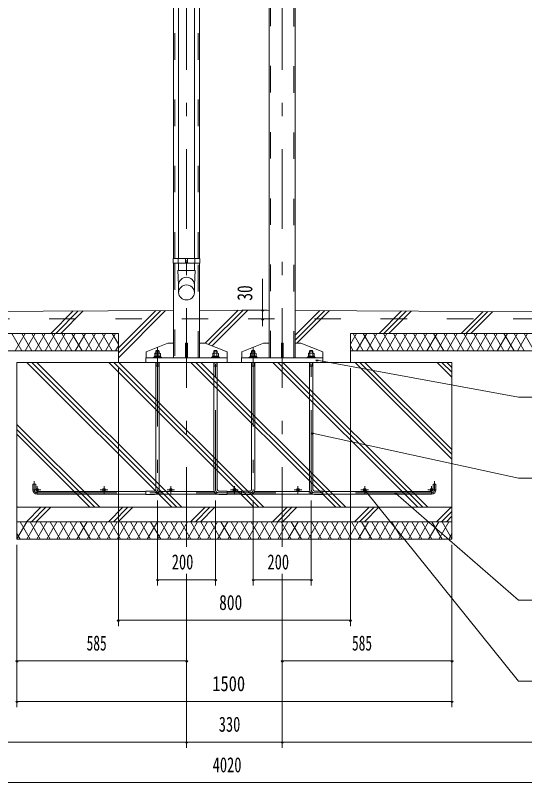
# Model space of a CAD drawing. Units: millimetres, scale not verified. Extents: x -31547 to 31550, y -14700 to 14700.
# Drawn here: x 18732 to 24877, y -4067 to 5198 of the extents above; entities that cross this region are included whole.
import ezdxf
from ezdxf.enums import TextEntityAlignment as Align

# ---------------------------------------------------------------- set-up
doc = ezdxf.new("R2010")
doc.units = ezdxf.units.MM
doc.header["$LTSCALE"] = 80
doc.linetypes.add('USER2', pattern=[10, 4, -6])
doc.linetypes.add('USER3', pattern=[24, 12, -5, 2, -5])
for name, color, linetype, lineweight in [('0-6_2-02BOLD', 7, 'Continuous', 18), ('0-7_2-12HIDDEN', 3, 'USER2', 18), ('0-8_2-22CENTER', 3, 'USER3', 18), ('0-9_2-42THIN', 4, 'Continuous', 18), ('0-A_2-52DIM', 3, 'Continuous', 18), ('0-B_2-62HATCH', 2, 'Continuous', 18)]:
    doc.layers.add(name, color=color, linetype=linetype, lineweight=lineweight)
doc.styles.add('ＭＳ ゴシック', font='')
doc.styles.get('ＭＳ ゴシック').set_extended_font_data('MS Gothic')

msp = doc.modelspace()

# ---------------------------------------------------------------- linework, layer by layer
at = {"layer": '0-6_2-02BOLD'}
for p, q in [((20701.08, 8497.9), (20701.08, 2260.9)), ((20893.61, 8497.9), (20893.61, 2260.9)), ((20641.41, 2260.9), (20641.41, 7787.41)), ((20953.26, 2260.9), (20953.26, 7787.41)), ((21796.42, 1063.9), (21796.42, 7787.41)), ((22108.27, 7787.41), (22108.27, 1063.9)), ((20695.51, 2204.9), (20695.51, 2260.9)), ((20786.66, 2260.9), (20786.66, 2204.9)), ((20797.34, 2232.9), (20786.66, 2232.9)), ((20797.34, 2232.9), (20808.01, 2232.9)), ((20808.01, 2260.9), (20808.01, 2204.9)), ((20899.16, 2204.9), (20899.16, 2260.9)), ((20641.41, 2204.9), (20641.4, 1063.9)), ((20701.06, 2115.78), (20701.06, 2204.9)), ((20893.55, 2204.9), (20893.55, 2115.78)), ((20953.26, 2204.9), (20953.25, 1063.9)), ((28409.83, 1602.9), (22108.25, 1634.25)), ((20807.83, 1063.9), (20807.83, 1238.9)), ((21962.83, 1238.9), (21962.83, 1063.9)), ((20430.16, 1082.45), (20430.16, 1114.29)), ((20464.5, 1114.29), (20464.5, 1082.45)), ((20468.33, 1142.98), (20468.33, 1117.45)), ((21126.33, 1142.98), (21168.33, 1142.98)), ((21130.15, 1114.29), (21130.15, 1082.45)), ((21164.5, 1082.45), (21164.5, 1114.29)), ((21285.75, 1063.9), (21285.75, 1133.9)), ((21463.9, 1133.9), (21463.9, 1063.9)), ((21623.33, 1142.98), (21581.33, 1142.98)), ((21585.15, 1114.29), (21585.15, 1082.45)), ((21619.5, 1082.45), (21619.5, 1114.29)), ((22323.33, 1142.98), (22281.33, 1142.98)), ((22285.15, 1114.29), (22285.15, 1082.45)), ((22319.5, 1082.45), (22319.5, 1114.29)), ((20307.34, 1007.9), (20307.34, 1063.9)), ((20436.83, 1071.95), (20447.33, 1082.45)), ((20457.83, 1082.45), (20447.33, 1071.95)), ((21136.82, 1082.45), (21147.33, 1071.95)), ((21157.82, 1071.95), (21147.33, 1082.45)), ((21462.32, 1063.9), (21462.32, 1007.9)), ((21591.83, 1071.95), (21602.34, 1082.45)), ((21612.83, 1082.45), (21602.34, 1071.95)), ((22291.83, 1082.45), (22302.33, 1071.95)), ((22312.82, 1071.95), (22302.33, 1082.45)), ((20426.33, -528.6), (20426.33, 1007.9)), ((20468.33, 960.65), (20426.33, 960.65)), ((20468.33, 1007.9), (20468.33, -528.6)), ((21126.33, -528.6), (21126.33, 1007.9)), ((21126.33, 960.65), (21168.33, 960.65)), ((21168.33, 1007.9), (21168.33, -528.6)), ((21581.33, -528.6), (21581.33, 1007.9)), ((21581.33, 960.65), (21623.33, 960.65)), ((21623.33, 1007.9), (21623.33, -528.6)), ((22281.33, -528.6), (22281.33, 1007.9)), ((22281.33, 960.65), (22323.33, 960.65)), ((22323.33, 1007.9), (22323.33, -528.6)), ((18977.33, -462.1), (18977.33, -532.1)), ((20307.34, -549.6), (18994.83, -549.6)), ((20464.5, -549.6), (21130.16, -549.6)), ((21462.32, -549.6), (21287.34, -549.6)), ((21619.5, -549.6), (22285.16, -549.6)), ((22442.33, -549.6), (23754.83, -549.6)), ((18994.83, -584.6), (20307.34, -584.6)), ((21165.73, -584.6), (20428.93, -584.6)), ((21287.34, -584.6), (21462.32, -584.6)), ((21563.83, -588.1), (21462.32, -588.1)), ((22320.73, -584.6), (21583.93, -584.6)), ((23754.83, -584.6), (22442.33, -584.6)), ((23999.83, -742.1), (18749.83, -742.1)), ((18749.83, -917.1), (23999.83, -917.1))]:
    msp.add_line(p, q, dxfattribs=at)
for points in [[(20797.34, 2204.9), (20635.81, 2204.9), (20635.81, 2260.9), (20797.34, 2260.9)], [(20797.34, 2204.9), (20958.86, 2204.9), (20958.86, 2260.9), (20797.34, 2260.9)], [(20893.57, 1851.51), (20893.57, 1941.96), (20900.57, 2115.79), (20694.07, 2115.79), (20701.08, 1941.96), (20701.08, 1851.51)], [(20641.41, 1634.25), (14339.83, 1602.9), (14339.83, 1147.9), (19974.83, 1147.9)], [(21796.41, 1635.81), (21374.84, 1637.9), (20953.26, 1635.81)], [(22774.83, 1147.9), (28409.83, 1147.9), (28409.83, 1602.9)], [(19974.83, 1007.9), (19974.83, 1357.9), (14339.83, 1357.9)], [(22774.83, 1007.9), (22774.83, 1357.9), (28409.83, 1357.9)], [(20641.41, 1238.9), (20571.4, 1238.9), (20308.9, 1133.9), (20308.9, 1063.9)], [(20807.83, 1238.9), (20786.83, 1238.9), (20786.83, 1063.9)], [(21285.75, 1133.9), (21023.25, 1238.9), (20953.26, 1238.9)], [(21796.41, 1238.9), (21726.41, 1238.9), (21463.9, 1133.9)], [(21941.83, 1063.9), (21941.83, 1238.9), (21962.83, 1238.9)], [(22440.75, 1063.9), (22440.75, 1133.9), (22178.26, 1238.9), (22108.25, 1238.9)], [(20481.68, 1082.45), (20481.68, 1114.29), (20476.2, 1117.45), (20418.46, 1117.45), (20412.98, 1114.29), (20412.98, 1082.45)], [(20426.33, 1117.45), (20426.33, 1142.98), (20468.33, 1142.98), (20461.33, 1149.98), (20433.33, 1149.98), (20426.33, 1142.98)], [(21112.97, 1082.45), (21112.97, 1114.29), (21118.45, 1117.45), (21176.19, 1117.45), (21181.68, 1114.29), (21181.68, 1082.45)], [(21168.33, 1117.45), (21168.33, 1142.98), (21161.33, 1149.98), (21133.33, 1149.98), (21126.33, 1142.98), (21126.33, 1117.45)], [(21567.98, 1082.45), (21567.98, 1114.29), (21573.45, 1117.45), (21631.2, 1117.45), (21636.68, 1114.29), (21636.68, 1082.45)], [(21623.33, 1117.45), (21623.33, 1142.98), (21616.33, 1149.98), (21588.33, 1149.98), (21581.33, 1142.98), (21581.33, 1117.45)], [(22267.98, 1082.45), (22267.98, 1114.29), (22273.45, 1117.45), (22331.21, 1117.45), (22336.68, 1114.29), (22336.68, 1082.45)], [(22323.33, 1117.45), (22323.33, 1142.98), (22316.33, 1149.98), (22288.33, 1149.98), (22281.33, 1142.98), (22281.33, 1117.45)], [(20307.34, 1063.9), (21287.34, 1063.9), (21287.34, 1007.9)], [(20496.33, 1063.9), (20496.33, 1071.95), (20398.33, 1071.95), (20398.33, 1063.9)], [(20409.71, 1071.95), (20409.71, 1082.45), (20484.95, 1082.45), (20484.95, 1071.95)], [(21098.32, 1063.9), (21098.32, 1071.95), (21196.34, 1071.95), (21196.34, 1063.9)], [(21184.95, 1071.95), (21184.95, 1082.45), (21109.71, 1082.45), (21109.71, 1071.95)], [(21462.32, 1063.9), (22442.33, 1063.9), (22442.33, 1007.9)], [(21553.33, 1063.9), (21553.33, 1071.95), (21651.33, 1071.95), (21651.33, 1063.9)], [(21639.95, 1071.95), (21639.95, 1082.45), (21564.71, 1082.45), (21564.71, 1071.95)], [(22253.33, 1063.9), (22253.33, 1071.95), (22351.33, 1071.95), (22351.33, 1063.9)], [(22339.95, 1071.95), (22339.95, 1082.45), (22264.7, 1082.45), (22264.7, 1071.95)], [(18942.33, -532.1), (18942.33, -462.1), (18977.33, -462.1)], [(23772.33, -532.1), (23772.33, -462.1), (23807.33, -462.1), (23807.33, -532.1)], [(20408.83, -588.1), (20307.34, -588.1), (20307.34, -546.1), (20408.83, -546.1)], [(21185.83, -546.1), (21287.34, -546.1), (21287.34, -588.1), (21185.83, -588.1)], [(21462.32, -588.1), (21462.32, -546.1), (21563.83, -546.1)], [(22340.83, -546.1), (22442.33, -546.1), (22442.33, -588.1), (22340.83, -588.1)]]:
    msp.add_lwpolyline(points, dxfattribs=at)
msp.add_lwpolyline([(23999.83, -1127.1), (23999.83, 1007.9), (18749.83, 1007.9), (18749.83, -1127.1)], close=True, dxfattribs=at)
for centre in [(18994.83, -532.1), (19801.58, -532.1), (20608.33, -532.1), (21374.83, -532.1), (22141.33, -532.1), (22948.08, -532.1), (23754.83, -532.1)]:
    msp.add_circle(centre, 17.5, dxfattribs=at)
for centre, radius, start, end in [((20797.34, 1938.53), 96.43, 3.55867, 176.44133), ((20797.34, 1845.52), 96.43, 3.55867, 176.44133), ((20797.34, 1857.5), 96.44, 183.56303, 356.43697), ((20421.56, 1104.21), 13.24, 49.5701, 90), ((20447.33, 1069.22), 48.23, 69.13593, 110.86406), ((20473.09, 1104.21), 13.24, 90, 130.42989), ((21121.57, 1104.21), 13.24, 49.57011, 90), ((21147.33, 1069.22), 48.23, 69.13594, 110.86407), ((21173.1, 1104.21), 13.24, 90, 130.4299), ((21576.57, 1104.21), 13.24, 49.5701, 90), ((21602.34, 1069.22), 48.23, 69.13593, 110.86406), ((21628.1, 1104.21), 13.24, 90, 130.42989), ((22276.57, 1104.21), 13.24, 49.57011, 90), ((22302.33, 1069.22), 48.23, 69.13594, 110.86407), ((22328.1, 1104.21), 13.24, 90, 130.4299), ((18994.83, -532.1), 52.5, 180, 270), ((20408.83, -528.6), 59.5, 270, 0), ((20408.83, -528.6), 17.5, 270, 0), ((21185.83, -528.6), 59.5, 180, 270), ((21185.83, -528.6), 17.5, 180, 270), ((21563.83, -528.6), 59.5, 270, 0), ((21563.83, -528.6), 17.5, 270, 0), ((22340.83, -528.6), 59.5, 180, 270), ((22340.83, -528.6), 17.5, 180, 270), ((23754.83, -532.1), 52.5, 270, 0)]:
    msp.add_arc(centre, radius, start, end, dxfattribs=at)
at = {"layer": '0-7_2-12HIDDEN'}
for p, q in [((20656.11, 2260.9), (20656.11, 7787.41)), ((20938.56, 2260.9), (20938.56, 7787.41)), ((21811.12, 7787.41), (21811.12, 1063.9)), ((22093.57, 1063.9), (22093.57, 7787.41)), ((20656.11, 2204.9), (20656.09, 1063.9)), ((20938.55, 1063.9), (20938.56, 2204.9)), ((14339.84, 1532.9), (28409.84, 1532.9))]:
    msp.add_line(p, q, dxfattribs=at)
at = {"layer": '0-8_2-22CENTER'}
for p, q in [((20797.34, 9341.41), (20797.34, -1281.07)), ((21952.33, 9341.41), (21952.32, -1281.07)), ((20447.33, 1191.98), (20447.33, -528.6)), ((21147.33, -528.6), (21147.33, 1191.98)), ((21602.34, 1191.98), (21602.34, -528.6)), ((22302.33, -528.6), (22302.33, 1191.98)), ((18959.83, -532.1), (18959.83, -427.1)), ((23789.83, -532.1), (23789.83, -427.1)), ((18949.33, -532.1), (19040.33, -532.1)), ((18994.83, -577.6), (18994.83, -486.6)), ((19847.08, -532.1), (19756.08, -532.1)), ((19801.58, -486.6), (19801.58, -577.6)), ((20562.83, -532.1), (20653.83, -532.1)), ((20608.33, -577.6), (20608.33, -486.6)), ((21420.33, -532.1), (21329.33, -532.1)), ((21374.83, -486.6), (21374.83, -577.6)), ((22186.83, -532.1), (22095.82, -532.1)), ((22141.33, -577.6), (22141.33, -486.6)), ((22993.57, -532.1), (22902.57, -532.1)), ((22948.08, -577.6), (22948.08, -486.6)), ((23800.33, -532.1), (23709.33, -532.1)), ((23754.83, -577.6), (23754.83, -486.6)), ((18994.83, -567.1), (23754.83, -567.1))]:
    msp.add_line(p, q, dxfattribs=at)
for centre, radius, start, end in [((18994.83, -532.1), 35, 180, 270), ((20408.83, -528.6), 38.5, 270, 0), ((21185.83, -528.6), 38.5, 180, 270), ((21563.83, -528.6), 38.5, 270, 0), ((22340.83, -528.6), 38.5, 180, 270), ((23754.83, -532.1), 35, 270, 0)]:
    msp.add_arc(centre, radius, start, end, dxfattribs=at)
at = {"layer": '0-9_2-42THIN'}
for p, q in [((20431.58, 1117.45), (20431.58, 1148.23)), ((20463.08, 1148.23), (20463.08, 1117.45)), ((21131.59, 1148.23), (21131.59, 1117.45)), ((21163.07, 1117.45), (21163.07, 1148.23)), ((21586.58, 1117.45), (21586.58, 1148.23)), ((21618.08, 1148.23), (21618.08, 1117.45)), ((22286.58, 1117.45), (22286.58, 1148.23)), ((22318.08, 1148.23), (22318.08, 1117.45))]:
    msp.add_line(p, q, dxfattribs=at)
for points in [[(20426.33, 951.56), (20431.58, 960.65), (20431.58, 1007.9)], [(20463.08, 1007.9), (20463.08, 960.65), (20468.33, 951.56)], [(21131.59, 1007.9), (21131.59, 960.65), (21126.33, 951.56)], [(21168.33, 951.56), (21163.07, 960.65), (21163.07, 1007.9)], [(21581.33, 951.56), (21586.58, 960.65), (21586.58, 1007.9)], [(21618.08, 1007.9), (21618.08, 960.65), (21623.33, 951.56)], [(22286.58, 1007.9), (22286.58, 960.65), (22281.33, 951.56)], [(22323.33, 951.56), (22318.08, 960.65), (22318.08, 1007.9)]]:
    msp.add_lwpolyline(points, dxfattribs=at)
at = {"layer": '0-A_2-52DIM'}
for p, q in [((21715.77, 2015.9), (21715.77, 1445.03)), ((21771.51, 1637.9), (21464.56, 1637.9)), ((21729.77, 1637.9), (21701.77, 1637.9)), ((21729.77, 1532.9), (21701.77, 1532.9)), ((22384.23, 1034.8), (22356.23, 1034.8)), ((19974.83, 937.9), (19974.83, -2177.1)), ((22774.83, -2177.1), (22774.83, 937.9)), ((22327.63, 154.53), (22299.63, 154.53)), ((22967.54, -539.65), (22939.54, -539.65)), ((23337.01, -575.3), (23309.01, -575.3)), ((23323.01, -575.3), (24804.83, -1862.1)), ((20447.33, -658.44), (20447.33, -1687.1)), ((21147.33, -1687.1), (21147.33, -658.44)), ((21602.34, -658.44), (21602.34, -1687.1)), ((22302.33, -1687.1), (22302.33, -658.44)), ((18749.83, -3157.1), (18749.83, -1197.1)), ((23999.83, -1197.1), (23999.83, -3157.1)), ((20797.34, -1547.1), (20797.34, -3647.1)), ((21952.32, -1547.1), (21952.32, -3647.1)), ((20461.33, -1617.1), (20433.33, -1617.1)), ((20447.33, -1617.1), (21147.33, -1617.1)), ((21161.33, -1617.1), (21133.33, -1617.1)), ((21616.34, -1617.1), (21588.34, -1617.1)), ((21602.34, -1617.1), (22302.33, -1617.1)), ((22316.33, -1617.1), (22288.33, -1617.1)), ((24804.83, -1862.1), (26974.83, -1862.1)), ((19988.83, -2107.1), (19960.83, -2107.1)), ((19974.83, -2107.1), (22774.83, -2107.1)), ((22788.83, -2107.1), (22760.83, -2107.1)), ((18763.83, -2597.1), (18735.83, -2597.1)), ((20797.34, -2597.1), (18749.83, -2597.1)), ((20811.34, -2597.1), (20783.34, -2597.1)), ((21966.32, -2597.1), (21938.32, -2597.1)), ((21952.32, -2597.1), (23999.83, -2597.1)), ((24013.83, -2597.1), (23985.83, -2597.1)), ((18763.83, -3087.1), (18735.83, -3087.1)), ((23999.83, -3087.1), (18749.83, -3087.1)), ((24013.83, -3087.1), (23985.83, -3087.1)), ((28409.83, -3577.1), (14339.83, -3577.1)), ((20811.34, -3577.1), (20783.34, -3577.1)), ((21966.32, -3577.1), (21938.32, -3577.1)), ((28409.83, -4067.1), (14339.83, -4067.1))]:
    msp.add_line(p, q, dxfattribs=at)
for points in [[(22370.23, 1034.8), (24804.83, 587.9), (28024.83, 587.9)], [(27394.83, -392.1), (24804.83, -392.1), (22313.63, 154.53)], [(26974.83, -2842.1), (24804.83, -2842.1), (22953.54, -539.65)]]:
    msp.add_lwpolyline(points, dxfattribs=at)
for centre in [(21715.77, 1637.9), (21715.77, 1532.9), (22370.23, 1034.8), (22313.63, 154.53), (22953.54, -539.65), (23323.01, -575.3), (20447.33, -1617.1), (21147.33, -1617.1), (21602.34, -1617.1), (22302.33, -1617.1), (19974.83, -2107.1), (22774.83, -2107.1), (18749.83, -2597.1), (20797.34, -2597.1), (21952.32, -2597.1), (23999.83, -2597.1), (18749.83, -3087.1), (23999.83, -3087.1), (20797.34, -3577.1), (21952.32, -3577.1)]:
    msp.add_arc(centre, 14, 180, 0, dxfattribs=at)
at = {"layer": '0-B_2-62HATCH'}
for p, q in [((19430.86, 1628.23), (19160.55, 1357.9)), ((19219.94, 1357.9), (19490.56, 1628.53)), ((19279.33, 1357.9), (19550.26, 1628.83)), ((19974.83, 1063.45), (20545.16, 1633.77)), ((20485.46, 1633.48), (19974.83, 1122.85)), ((19974.83, 1182.24), (20425.77, 1633.18)), ((21021.43, 1238.9), (21420.21, 1637.68)), ((21479.31, 1637.38), (21064.38, 1222.45)), ((21106.82, 1205.48), (21538.42, 1637.09)), ((22405.25, 1632.78), (22108.26, 1335.78)), ((22108.26, 1276.38), (22464.36, 1632.48)), ((22523.46, 1632.19), (22130.18, 1238.9)), ((23120.34, 1357.9), (23390.31, 1627.88)), ((23449.4, 1627.58), (23179.73, 1357.9)), ((23239.13, 1357.9), (23508.51, 1627.29)), ((24110.28, 1357.9), (24375.35, 1622.97)), ((24169.68, 1357.9), (24434.46, 1622.68)), ((24493.56, 1622.39), (24229.08, 1357.9)), ((18687.26, 1357.9), (18808.51, 1147.9)), ((18848.92, 1357.9), (18727.68, 1147.9)), ((18929.75, 1147.9), (18808.51, 1357.9)), ((18848.92, 1147.9), (18970.16, 1357.9)), ((18929.75, 1357.9), (19050.99, 1147.9)), ((19091.4, 1357.9), (18970.15, 1147.9)), ((19172.23, 1147.9), (19050.99, 1357.9)), ((19091.4, 1147.9), (19212.65, 1357.9)), ((19172.23, 1357.9), (19293.48, 1147.9)), ((19333.89, 1357.9), (19212.65, 1147.9)), ((19414.72, 1147.9), (19293.48, 1357.9)), ((19333.89, 1147.9), (19455.14, 1357.9)), ((19414.72, 1357.9), (19535.96, 1147.9)), ((19576.37, 1357.9), (19455.14, 1147.9)), ((19657.2, 1147.9), (19535.96, 1357.9)), ((19576.37, 1147.9), (19697.63, 1357.9)), ((19657.2, 1357.9), (19778.45, 1147.9)), ((19818.86, 1357.9), (19697.63, 1147.9)), ((19899.69, 1147.9), (19778.45, 1357.9)), ((19818.86, 1147.9), (19940.11, 1357.9)), ((19899.69, 1357.9), (19974.83, 1227.77)), ((22849.95, 1357.9), (22774.83, 1227.79)), ((22930.78, 1147.9), (22809.54, 1357.9)), ((22849.95, 1147.9), (22971.19, 1357.9)), ((22930.78, 1357.9), (23052.02, 1147.9)), ((23092.44, 1357.9), (22971.19, 1147.9)), ((23173.27, 1147.9), (23052.02, 1357.9)), ((23092.44, 1147.9), (23213.68, 1357.9)), ((23173.27, 1357.9), (23294.51, 1147.9)), ((23334.93, 1357.9), (23213.68, 1147.9)), ((23415.76, 1147.9), (23294.51, 1357.9)), ((23334.93, 1147.9), (23456.17, 1357.9)), ((23415.76, 1357.9), (23536.99, 1147.9)), ((23577.41, 1357.9), (23456.17, 1147.9)), ((23658.24, 1147.9), (23537, 1357.9)), ((23577.41, 1147.9), (23698.65, 1357.9)), ((23658.24, 1357.9), (23779.48, 1147.9)), ((23819.9, 1357.9), (23698.65, 1147.9)), ((23900.73, 1147.9), (23779.49, 1357.9)), ((23819.9, 1147.9), (23941.14, 1357.9)), ((23900.73, 1357.9), (24021.97, 1147.9)), ((24062.39, 1357.9), (23941.15, 1147.9)), ((24143.22, 1147.9), (24021.97, 1357.9)), ((24062.39, 1147.9), (24183.63, 1357.9)), ((24264.46, 1147.9), (24143.22, 1357.9)), ((24304.87, 1357.9), (24183.63, 1147.9)), ((24264.46, 1357.9), (24385.7, 1147.9)), ((24426.12, 1357.9), (24304.87, 1147.9)), ((24506.95, 1147.9), (24385.7, 1357.9)), ((24426.12, 1147.9), (24547.36, 1357.9)), ((24506.95, 1357.9), (24628.19, 1147.9)), ((24668.61, 1357.9), (24547.36, 1147.9)), ((24749.44, 1147.9), (24628.19, 1357.9)), ((24668.61, 1147.9), (24789.85, 1357.9)), ((24749.44, 1357.9), (24870.67, 1147.9)), ((24911.09, 1357.9), (24789.85, 1147.9)), ((24991.92, 1147.9), (24870.67, 1357.9)), ((19974.83, 1208.04), (19940.11, 1147.9)), ((22774.83, 1208.02), (22809.54, 1147.9)), ((18870.58, 1007.9), (20620.58, -742.1)), ((20679.98, -742.1), (18929.98, 1007.9)), ((18989.38, 1007.9), (20739.38, -742.1)), ((21610.53, -742.1), (19860.52, 1007.9)), ((19919.92, 1007.9), (21669.93, -742.1)), ((21729.33, -742.1), (19979.32, 1007.9)), ((22600.48, -742.1), (20850.48, 1007.9)), ((20909.88, 1007.9), (22659.87, -742.1)), ((22719.27, -742.1), (20969.28, 1007.9)), ((21840.43, 1007.9), (23590.43, -742.1)), ((23649.83, -742.1), (21899.82, 1007.9)), ((21959.22, 1007.9), (23709.23, -742.1)), ((22774.83, 1012.4), (22770.33, 1007.9)), ((23999.83, -161.55), (22830.38, 1007.9)), ((22889.78, 1007.9), (23999.83, -102.15)), ((23999.83, -42.75), (22949.18, 1007.9)), ((23820.33, 1007.9), (23999.83, 828.4)), ((23999.83, 887.8), (23879.72, 1007.9)), ((23939.12, 1007.9), (23999.83, 947.2)), ((19749.43, -742.1), (18749.83, 257.5)), ((18749.83, 198.1), (19690.03, -742.1)), ((19630.63, -742.1), (18749.83, 138.71)), ((18749.83, -732.45), (18759.47, -742.1)), ((18865.44, -917.1), (19040.43, -742.1)), ((19099.83, -742.1), (18924.84, -917.1)), ((18984.22, -917.1), (19159.23, -742.1)), ((19855.38, -917.1), (20030.38, -742.1)), ((20089.79, -742.1), (19914.78, -917.1)), ((19974.18, -917.1), (20149.18, -742.1)), ((21020.34, -742.1), (20845.33, -917.1)), ((20904.73, -917.1), (21079.73, -742.1)), ((20964.13, -917.1), (21139.13, -742.1)), ((21835.28, -917.1), (22010.28, -742.1)), ((22069.68, -742.1), (21894.68, -917.1)), ((21954.08, -917.1), (22129.07, -742.1)), ((23000.23, -742.1), (22825.23, -917.1)), ((22884.63, -917.1), (23059.63, -742.1)), ((23119.02, -742.1), (22944.02, -917.1)), ((23815.18, -917.1), (23990.18, -742.1)), ((23999.83, -791.85), (23874.58, -917.1)), ((18869.13, -917.1), (18749.83, -1123.72)), ((18909.54, -1127.1), (18788.29, -917.1)), ((18990.37, -917.1), (18869.12, -1127.1)), ((18909.54, -917.1), (19030.78, -1127.1)), ((18990.37, -1127.1), (19111.61, -917.1)), ((19152.03, -1127.1), (19030.79, -917.1)), ((19232.85, -917.1), (19111.61, -1127.1)), ((19152.03, -917.1), (19273.27, -1127.1)), ((19232.85, -1127.1), (19354.1, -917.1)), ((19394.51, -1127.1), (19273.27, -917.1)), ((19475.34, -917.1), (19354.1, -1127.1)), ((19394.51, -917.1), (19515.76, -1127.1)), ((19475.34, -1127.1), (19596.58, -917.1)), ((19637, -1127.1), (19515.75, -917.1)), ((19717.83, -917.1), (19596.58, -1127.1)), ((19637, -917.1), (19758.25, -1127.1)), ((19717.83, -1127.1), (19839.08, -917.1)), ((19879.48, -1127.1), (19758.24, -917.1)), ((19960.31, -917.1), (19839.07, -1127.1)), ((20000.73, -1127.1), (19879.48, -917.1)), ((20081.56, -917.1), (19960.31, -1127.1)), ((20121.97, -1127.1), (20000.73, -917.1)), ((20202.8, -917.1), (20081.55, -1127.1)), ((20243.22, -1127.1), (20121.97, -917.1)), ((20324.05, -917.1), (20202.8, -1127.1)), ((20243.22, -917.1), (20364.46, -1127.1)), ((20324.05, -1127.1), (20445.29, -917.1)), ((20485.71, -1127.1), (20364.46, -917.1)), ((20566.53, -917.1), (20445.29, -1127.1)), ((20485.71, -917.1), (20606.94, -1127.1)), ((20566.53, -1127.1), (20687.78, -917.1)), ((20728.2, -1127.1), (20606.94, -917.1)), ((20809.02, -917.1), (20687.78, -1127.1)), ((20728.2, -917.1), (20849.43, -1127.1)), ((20809.02, -1127.1), (20930.26, -917.1)), ((20849.43, -917.1), (20970.68, -1127.1)), ((20930.26, -1127.1), (21051.51, -917.1)), ((21091.93, -1127.1), (20970.68, -917.1)), ((21172.75, -917.1), (21051.51, -1127.1)), ((21091.92, -917.1), (21213.16, -1127.1)), ((21172.75, -1127.1), (21293.99, -917.1)), ((21334.41, -1127.1), (21213.16, -917.1)), ((21415.23, -917.1), (21293.99, -1127.1)), ((21334.41, -917.1), (21455.65, -1127.1)), ((21415.23, -1127.1), (21536.48, -917.1)), ((21576.9, -1127.1), (21455.65, -917.1)), ((21657.73, -917.1), (21536.48, -1127.1)), ((21576.9, -917.1), (21698.14, -1127.1)), ((21657.72, -1127.1), (21778.97, -917.1)), ((21819.39, -1127.1), (21698.14, -917.1)), ((21900.21, -917.1), (21778.97, -1127.1)), ((21819.39, -917.1), (21940.62, -1127.1)), ((21900.21, -1127.1), (22021.45, -917.1)), ((22061.87, -1127.1), (21940.62, -917.1)), ((22142.7, -917.1), (22021.45, -1127.1)), ((22061.87, -917.1), (22183.11, -1127.1)), ((22142.7, -1127.1), (22263.94, -917.1)), ((22304.36, -1127.1), (22183.11, -917.1)), ((22385.18, -917.1), (22263.94, -1127.1)), ((22304.36, -917.1), (22425.6, -1127.1)), ((22385.18, -1127.1), (22506.43, -917.1)), ((22546.84, -1127.1), (22425.6, -917.1)), ((22627.67, -917.1), (22506.43, -1127.1)), ((22546.84, -917.1), (22668.09, -1127.1)), ((22627.67, -1127.1), (22748.91, -917.1)), ((22789.33, -1127.1), (22668.09, -917.1)), ((22870.16, -917.1), (22748.91, -1127.1)), ((22789.33, -917.1), (22910.57, -1127.1)), ((22870.16, -1127.1), (22991.4, -917.1)), ((23031.82, -1127.1), (22910.57, -917.1)), ((23112.65, -917.1), (22991.4, -1127.1)), ((23031.82, -917.1), (23153.07, -1127.1)), ((23112.65, -1127.1), (23233.89, -917.1)), ((23274.3, -1127.1), (23153.07, -917.1)), ((23355.13, -917.1), (23233.88, -1127.1)), ((23274.3, -917.1), (23395.55, -1127.1)), ((23355.13, -1127.1), (23476.38, -917.1)), ((23516.79, -1127.1), (23395.55, -917.1)), ((23597.62, -917.1), (23476.38, -1127.1)), ((23516.79, -917.1), (23638.04, -1127.1)), ((23597.62, -1127.1), (23718.87, -917.1)), ((23759.28, -1127.1), (23638.04, -917.1)), ((23840.11, -917.1), (23718.87, -1127.1)), ((23759.28, -917.1), (23880.52, -1127.1)), ((23840.11, -1127.1), (23961.35, -917.1)), ((23880.52, -917.1), (23999.83, -1123.74)), ((23933.98, -917.1), (23999.83, -851.24)), ((18788.29, -1127.1), (18749.83, -1060.47)), ((23961.35, -1127.1), (23999.83, -1060.45))]:
    msp.add_line(p, q, dxfattribs=at)

# ---------------------------------------------------------------- texts
at = {"layer": '0-A_2-52DIM', "color": 7, "style": 'ＭＳ ゴシック', "width": 0.75}
msp.add_text('30', height=182.3, rotation=90, dxfattribs=at).set_placement((21645.77, 1752.26), align=Align.BOTTOM_LEFT)
at = {"layer": '0-A_2-52DIM', "color": 7, "style": 'ＭＳ ゴシック'}
for s, width, p in [('200', 0.7, (20619.16, -1547.1)), ('200', 0.7, (21774.16, -1547.1)), ('800', 0.75, (21190.86, -2037.1)), ('585', 0.65, (19591.73, -2527.1)), ('585', 0.65, (22794.22, -2527.1)), ('1500', 0.8, (21107.46, -3017.1)), ('330', 0.7, (21186.07, -3507.1)), ('4020', 0.7, (21113.18, -3997.1))]:
    msp.add_text(s, height=182.3, dxfattribs=dict(at, width=width)).set_placement(p, align=Align.BOTTOM_LEFT)

doc.saveas('drawing.dxf')
